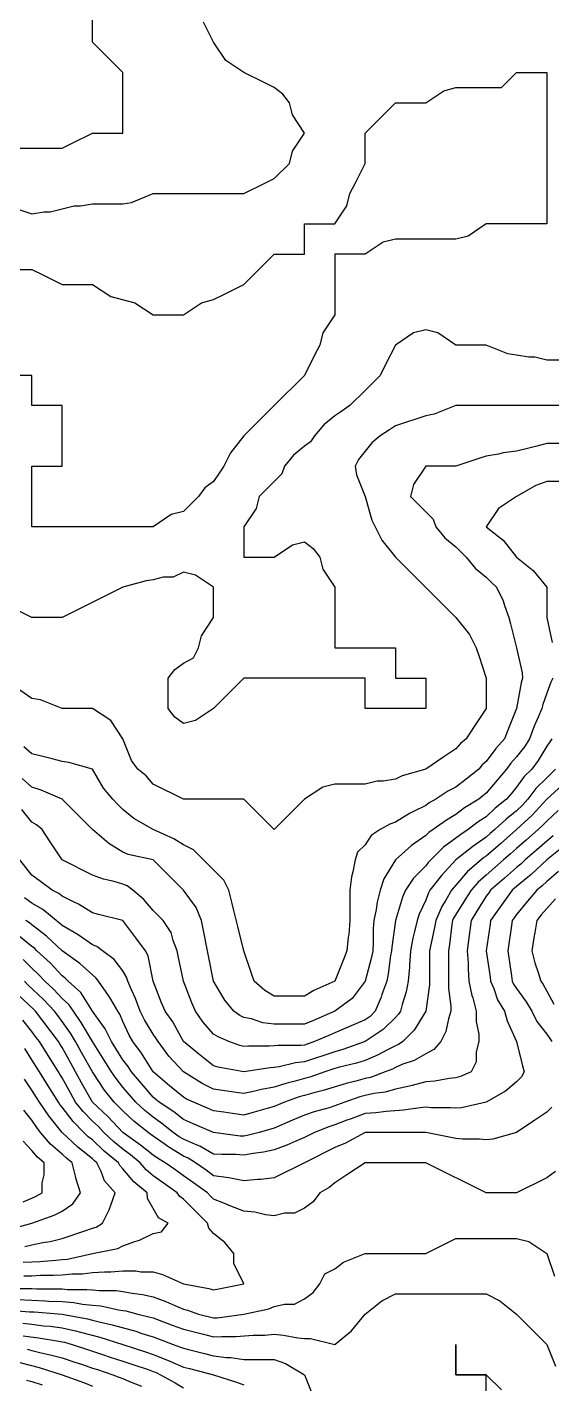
# Model space of a CAD drawing. Header units: inches. Extents: x 794995 to 811195, y 2485918 to 2508058.
# Drawn here: x 804710 to 805230, y 2499529 to 2500873 of the extents above; entities that cross this region are included whole.
import ezdxf

# ---------------------------------------------------------------- set-up
doc = ezdxf.new("R2010")
doc.units = ezdxf.units.IN
doc.header["$MEASUREMENT"] = 0
doc.layers.add('contour', color=7, linetype='Continuous')

msp = doc.modelspace()

# ---------------------------------------------------------------- linework, layer by layer
at = {"layer": 'contour'}
for points in [[(804555.2, 2500888.4), (804555.2, 2500858.4), (804557.7, 2500850.9), (804565.2, 2500828.4), (804595.2, 2500798.4), (804607.2, 2500780.4), (804625.2, 2500768.4), (804655.2, 2500768.4), (804675.2, 2500758.4), (804685.2, 2500753.4), (804745.2, 2500753.4), (804755.2, 2500758.4), (804775.2, 2500768.4), (804805.2, 2500768.4), (804805.2, 2500828.4), (804775.2, 2500858.4), (804775.2, 2500918.4)], [(804685.2, 2500698.4), (804715.2, 2500688.4), (804727.2, 2500690.4), (804733.2, 2500690.4), (804757.2, 2500696.4), (804763.2, 2500696.4), (804775.2, 2500698.4), (804805.2, 2500698.4), (804813.7, 2500699.8), (804835.2, 2500708.4), (804925.2, 2500708.4), (804945.2, 2500718.4), (804955.2, 2500723.4), (804970.2, 2500738.4), (804973.2, 2500750.4), (804985.2, 2500768.4), (804973.2, 2500786.4), (804970.2, 2500798.4), (804963.7, 2500806.9), (804955.2, 2500813.4), (804945.2, 2500818.4), (804925.2, 2500828.4), (804907.2, 2500840.4), (804895.2, 2500858.4), (804885.2, 2500878.4)], [(804685.2, 2500633.4), (804715.2, 2500633.4), (804725.2, 2500628.4), (804745.2, 2500618.4), (804775.2, 2500618.4), (804793.2, 2500606.4), (804817.2, 2500600.4), (804835.2, 2500588.4), (804865.2, 2500588.4), (804883.2, 2500600.4), (804895.2, 2500603.4), (804905.2, 2500608.4), (804925.2, 2500618.4), (804955.2, 2500648.4), (804985.2, 2500648.4), (804985.2, 2500678.4), (805015.2, 2500678.4), (805027.2, 2500696.4), (805030.2, 2500708.4), (805035.2, 2500718.4), (805045.2, 2500738.4), (805045.2, 2500768.4), (805075.2, 2500798.4), (805105.2, 2500798.4), (805123.2, 2500810.4), (805135.2, 2500813.4), (805165.2, 2500813.4), (805180.2, 2500813.4), (805195.2, 2500828.4), (805225.2, 2500828.4), (805225.2, 2500678.4), (805165.2, 2500678.4), (805147.2, 2500666.4), (805135.2, 2500663.4), (805075.2, 2500663.4), (805063.2, 2500660.4), (805045.2, 2500648.4), (805015.2, 2500648.4), (805015.2, 2500618.4), (805015.2, 2500588.4), (805003.2, 2500570.4), (805000.2, 2500558.4), (804995.2, 2500548.4), (804985.2, 2500528.4), (804955.2, 2500498.4), (804925.2, 2500468.4), (804911.8, 2500451.7), (804905.2, 2500438.4), (804901.2, 2500432.4), (804895.2, 2500423.4), (804886.6, 2500416.9), (804880.2, 2500408.4), (804865.2, 2500393.4), (804853.2, 2500390.4), (804835.2, 2500378.4), (804715.2, 2500378.4), (804715.2, 2500438.4), (804745.2, 2500438.4), (804745.2, 2500498.4), (804715.2, 2500498.4), (804715.2, 2500528.4), (804655.2, 2500528.4)], [(805255.2, 2500543.4), (805225.2, 2500543.4), (805213.2, 2500546.4), (805207.2, 2500546.4), (805195.2, 2500548.4), (805186.6, 2500549.8), (805165.2, 2500558.4), (805135.2, 2500558.4), (805117.2, 2500570.4), (805105.2, 2500573.4), (805093.2, 2500570.4), (805075.2, 2500558.4), (805065.2, 2500538.4), (805060.2, 2500528.4), (805045.2, 2500513.4), (805030.2, 2500498.4), (805021.2, 2500492.4), (805015.2, 2500488.4), (805004.2, 2500479.3), (804995.2, 2500468.4), (804991.2, 2500462.4), (804985.2, 2500458.4), (804974.2, 2500449.3), (804965.2, 2500438.4), (804962.7, 2500430.9), (804955.2, 2500423.4), (804940.2, 2500408.4), (804937.2, 2500396.4), (804925.2, 2500378.4), (804925.2, 2500348.4), (804955.2, 2500348.4), (804973.2, 2500360.4), (804985.2, 2500363.4), (804993.7, 2500356.9), (805000.2, 2500348.4), (805003.2, 2500336.4), (805015.2, 2500318.4), (805015.2, 2500258.4), (805075.2, 2500258.4), (805075.2, 2500228.4), (805105.2, 2500228.4), (805105.2, 2500198.4), (805045.2, 2500198.4), (805045.2, 2500228.4), (804925.2, 2500228.4), (804895.2, 2500198.4), (804877.2, 2500186.4), (804865.2, 2500183.4), (804856.6, 2500189.8), (804850.2, 2500198.4), (804850.2, 2500228.4), (804856.6, 2500236.9), (804865.2, 2500243.4), (804875.2, 2500248.4), (804880.2, 2500258.4), (804883.2, 2500270.4), (804895.2, 2500288.4), (804895.2, 2500318.4), (804877.2, 2500330.4), (804865.2, 2500333.4), (804855.2, 2500328.4), (804845.2, 2500328.4), (804835.2, 2500325.9), (804828.5, 2500325), (804805.2, 2500318.4), (804745.2, 2500288.4), (804715.2, 2500288.4), (804625.2, 2500333.4)], [(805345.2, 2500498.4), (805135.2, 2500498.4), (805113.7, 2500489.8), (805105.2, 2500488.4), (805075.2, 2500478.4), (805069.2, 2500474.4), (805060.2, 2500468.4), (805051.8, 2500461.7), (805045.2, 2500453.4), (805038.5, 2500445), (805035.2, 2500438.4), (805036.6, 2500429.8), (805045.2, 2500408.4), (805051.8, 2500385), (805055.2, 2500378.4), (805061.8, 2500365), (805075.2, 2500348.4), (805135.2, 2500288.4), (805148.5, 2500271.7), (805155.2, 2500258.4), (805157.7, 2500250.9), (805165.2, 2500228.4), (805165.2, 2500198.4), (805153.2, 2500180.4), (805145.2, 2500168.4), (805139.8, 2500163.7), (805135.2, 2500158.4), (805123.2, 2500150.4), (805105.2, 2500138.4), (805081.8, 2500131.7), (805075.2, 2500128.4), (805063.2, 2500126.4), (805057.2, 2500126.4), (805045.2, 2500123.4), (805015.2, 2500123.4), (805003.2, 2500120.4), (804985.2, 2500108.4), (804955.2, 2500078.4), (804925.2, 2500108.4), (804865.2, 2500108.4), (804835.2, 2500123.4), (804828.5, 2500131.7), (804820.2, 2500138.4), (804813.7, 2500146.9), (804805.2, 2500168.4), (804793.2, 2500186.4), (804775.2, 2500198.4), (804745.2, 2500198.4), (804723.7, 2500206.9), (804715.2, 2500208.4), (804703.2, 2500216.4)], [(805255.2, 2500460.9), (805225.2, 2500460.9), (805215.2, 2500458.4), (805207.2, 2500456.4), (805195.2, 2500453.4), (805181.8, 2500451.7), (805177.2, 2500450.4), (805165.2, 2500448.4), (805157.7, 2500445.9), (805135.2, 2500438.4), (805105.2, 2500438.4), (805093.2, 2500420.4), (805090.2, 2500408.4), (805112.7, 2500385.9), (805115.2, 2500378.4), (805124.2, 2500367.5), (805135.2, 2500358.4), (805140.2, 2500353.4), (805145.2, 2500348.4), (805154.2, 2500337.5), (805165.2, 2500328.4), (805170.2, 2500323.4), (805175.2, 2500318.4), (805181.8, 2500305), (805183.2, 2500300.4), (805187.7, 2500288.4), (805189.2, 2500282.4), (805195.2, 2500258.4), (805200.6, 2500233.8), (805201.2, 2500228.4), (805199.8, 2500223.7), (805195.2, 2500198.4), (805186.6, 2500176.9), (805183.2, 2500168.4), (805174.6, 2500158.9), (805165.2, 2500145.9), (805161.2, 2500142.4), (805157.7, 2500138.4), (805145.2, 2500128.4), (805135.2, 2500120.4), (805127.2, 2500116.4), (805115.2, 2500108.4), (805108.7, 2500104.8), (805105.2, 2500102.4), (805093.2, 2500096.4), (805089, 2500094.5), (805075.2, 2500085.9), (805069.7, 2500083.8), (805060.2, 2500078.4), (805051.2, 2500072.4), (805045.2, 2500063.4), (805037.7, 2500055.9), (805035.2, 2500048.4), (805033.2, 2500036.4), (805031.8, 2500031.7), (805030.2, 2500018.4), (805030.2, 2499988.4), (805029, 2499974.5), (805028.5, 2499971.7), (805027.2, 2499958.4), (805023.7, 2499949.8), (805015.2, 2499928.4), (804994.4, 2499919.1), (804985.2, 2499913.4), (804955.2, 2499913.4), (804945.9, 2499919.1), (804935.2, 2499928.4), (804932.7, 2499935.9), (804925.2, 2499958.4), (804919.2, 2499982.4), (804915.2, 2499998.4), (804913.2, 2500006.4), (804910.2, 2500018.4), (804905.2, 2500028.4), (804890.2, 2500043.4), (804885.2, 2500048.4), (804875.2, 2500058.4), (804865.2, 2500063.4), (804855.9, 2500069.1), (804835.2, 2500078.4), (804816.1, 2500089.3), (804805.2, 2500098.4), (804800.2, 2500103.4), (804795.2, 2500108.4), (804786.1, 2500119.3), (804775.2, 2500138.4), (804751.8, 2500145), (804745.2, 2500145.9), (804735.2, 2500148.4), (804727.2, 2500150.4), (804715.2, 2500153.4), (804707.2, 2500160.4)], [(805255.2, 2500423.4), (805225.2, 2500423.4), (805214.2, 2500419.3), (805195.2, 2500408.4), (805177.2, 2500396.4), (805165.2, 2500378.4), (805181.8, 2500365), (805195.2, 2500348.4), (805211.8, 2500335), (805225.2, 2500318.4), (805225.2, 2500288.4), (805230.6, 2500263.8)], [(805231.2, 2500228.4), (805229.2, 2500224.4), (805225.2, 2500213.4), (805221.2, 2500202.4), (805220.2, 2500198.4), (805216.6, 2500189.8), (805212.5, 2500181), (805208, 2500168.4), (805203, 2500160.5), (805195.2, 2500150.4), (805189.4, 2500144.1), (805185.2, 2500138.4), (805176.1, 2500127.5), (805165.2, 2500114.4), (805161.8, 2500111.7), (805157.7, 2500108.4), (805143.7, 2500099.8), (805135.2, 2500093.4), (805125.7, 2500087.8), (805112.7, 2500078.4), (805108.2, 2500075.4), (805105.2, 2500072.4), (805091, 2500062.5), (805075.2, 2500048.4), (805063.9, 2500029.6), (805060.2, 2500018.4), (805057.2, 2500006.4), (805056.1, 2499999.3), (805053.7, 2499988.4), (805053.2, 2499980.4), (805053.2, 2499966.4), (805052.7, 2499958.4), (805051.5, 2499952), (805045.2, 2499928.4), (805032.3, 2499911.2), (805015.2, 2499898.4), (804994.2, 2499889.4), (804985.2, 2499885.5), (804955.2, 2499885.5), (804943.9, 2499887.1), (804932.7, 2499890.9), (804925.2, 2499892.4), (804921.2, 2499894.4), (804915.2, 2499898.4), (804906.1, 2499909.3), (804895.2, 2499928.4), (804890.2, 2499953.4), (804889.2, 2499958.4), (804885.2, 2499978.4), (804883.2, 2499988.4), (804878, 2500001.2), (804865.2, 2500018.4), (804835.2, 2500048.4), (804810.6, 2500053.8), (804805.2, 2500055.9), (804791.3, 2500064.5), (804775.2, 2500078.4), (804745.2, 2500108.4), (804724.4, 2500117.6), (804715.2, 2500120.4), (804705.7, 2500128.9)], [(805230.2, 2500168.4), (805228, 2500165.5), (805225.2, 2500160.9), (805216.6, 2500146.9), (805210.2, 2500138.4), (805202.7, 2500130.9), (805195.2, 2500120.4), (805189.7, 2500113.8), (805185.2, 2500108.4), (805174, 2500099.5), (805165.2, 2500091.2), (805157.3, 2500086.2), (805147.2, 2500078.4), (805140, 2500073.6), (805135.2, 2500069.8), (805122.7, 2500060.9), (805110.2, 2500048.4), (805107.8, 2500045.8), (805105.2, 2500042.4), (805093.2, 2500030.4), (805085.2, 2500018.4), (805082.2, 2500011.3), (805075.2, 2499988.4), (805071.6, 2499961.9), (805071.4, 2499958.4), (805070.5, 2499953.7), (805068.1, 2499935.4), (805066.6, 2499928.4), (805061.8, 2499915), (805061, 2499912.5), (805055.2, 2499898.4), (805050.2, 2499893.4), (805045.2, 2499889.8), (805015.2, 2499876.9), (805009.2, 2499874.4), (804995.2, 2499868.4), (804985.2, 2499865), (804981.4, 2499864.6), (804958.9, 2499864.6), (804955.2, 2499864.1), (804950.5, 2499863.7), (804929.8, 2499863.7), (804925.2, 2499863.4), (804921.2, 2499864.4), (804910.2, 2499868.4), (804899.8, 2499873), (804895.2, 2499875.9), (804884.6, 2499887.8), (804877.2, 2499898.4), (804873.7, 2499906.9), (804865.2, 2499928.4), (804860.2, 2499953.4), (804859.2, 2499958.4), (804855.2, 2499968.4), (804853.2, 2499976.4), (804845.2, 2499988.4), (804840.2, 2499993.4), (804835.2, 2499998.4), (804825.9, 2500009.1), (804815.2, 2500018.4), (804809.4, 2500022.6), (804805.2, 2500024.4), (804796.6, 2500026.9), (804786.1, 2500029.3), (804775.2, 2500033.4), (804745.2, 2500048.4), (804733.2, 2500066.4), (804725.2, 2500078.4), (804719.8, 2500083), (804715.2, 2500085.9), (804705.2, 2500098.4)], [(805233.7, 2500138.4), (805229.6, 2500133.9), (805225.2, 2500129.8), (805214.4, 2500119.1), (805206.4, 2500108.4), (805201, 2500102.6), (805195.2, 2500097.1), (805184.8, 2500088.7), (805173.7, 2500078.4), (805169.2, 2500074.4), (805165.2, 2500070.9), (805151.8, 2500061.7), (805135.2, 2500048.4), (805120.8, 2500032.8), (805109.4, 2500018.4), (805107.9, 2500015.6), (805105.2, 2500008.4), (805098.8, 2499994.7), (805096.6, 2499988.4), (805094.2, 2499977.5), (805092.5, 2499971), (805090.2, 2499958.4), (805089.3, 2499944.2), (805089, 2499942.2), (805088, 2499928.4), (805085.7, 2499917.8), (805081.8, 2499905), (805080.2, 2499898.4), (805078.2, 2499895.4), (805075.2, 2499892.4), (805063.2, 2499880.4), (805045.2, 2499868.4), (805023, 2499860.5), (805015.2, 2499858.4), (804985.2, 2499848.4), (804976.2, 2499847.4), (804960.2, 2499843.4), (804955.2, 2499842.6), (804951.2, 2499842.4), (804925.2, 2499838.4), (804899.8, 2499843), (804895.2, 2499844.4), (804881.8, 2499855), (804865.2, 2499868.4), (804854.6, 2499887.8), (804847.2, 2499898.4), (804843.7, 2499906.9), (804835.2, 2499928.4), (804830.2, 2499953.4), (804827.7, 2499958.4), (804818, 2499971.2), (804805.2, 2499988.4), (804781.2, 2499994.4), (804775.2, 2499995.9), (804761.3, 2500004.5), (804757.2, 2500006.4), (804745.2, 2500012.4), (804741.8, 2500015), (804735.2, 2500018.4), (804723.7, 2500026.9), (804715.2, 2500033.4), (804703.2, 2500048.4)], [(805240.8, 2500122.8), (805225.2, 2500108.4), (805210.7, 2500092.8), (805195.2, 2500078.4), (805179.2, 2500064.4), (805165.2, 2500052.1), (805162.9, 2500050.6), (805160.2, 2500048.4), (805146.7, 2500036.8), (805135.2, 2500023.4), (805132.8, 2500020.8), (805130.9, 2500018.4), (805125.2, 2500008.4), (805121.3, 2500002.2), (805115.2, 2499988.4), (805113.7, 2499979.8), (805109.8, 2499963), (805108.9, 2499958.4), (805108.9, 2499924.6), (805105.2, 2499898.4), (805093.9, 2499879.6), (805082.7, 2499868.4), (805078.2, 2499865.4), (805075.2, 2499864.1), (805066.6, 2499859.8), (805058.2, 2499855.3), (805045.2, 2499849.6), (805036.6, 2499846.9), (805019.8, 2499843), (805015.2, 2499841.7), (805005.2, 2499838.4), (804990.4, 2499833.1), (804985.2, 2499831.7), (804975.9, 2499829.1), (804966.6, 2499826.9), (804955.2, 2499823.4), (804942.5, 2499821), (804936.1, 2499819.3), (804925.2, 2499816.9), (804915.2, 2499818.4), (804906.4, 2499819.6), (804895.2, 2499821.2), (804883.7, 2499826.9), (804865.2, 2499838.4), (804850.9, 2499854.1), (804840.2, 2499868.4), (804838.3, 2499871.5), (804835.2, 2499875.9), (804826.6, 2499889.8), (804822.3, 2499898.4), (804817.8, 2499911), (804813.7, 2499919.8), (804810.2, 2499928.4), (804808.9, 2499932.1), (804805.2, 2499938.4), (804796.6, 2499949.8), (804785.2, 2499958.4), (804779.4, 2499962.6), (804775.2, 2499964.4), (804761, 2499974.2), (804757.2, 2499976.4), (804745.2, 2499983.4), (804742.5, 2499985.8), (804739.2, 2499988.4), (804726.1, 2499999.3), (804715.2, 2500005.5), (804707.7, 2500010.9)], [(805236.3, 2500097.3), (805225.2, 2500086.9), (805221, 2500082.5), (805216.6, 2500078.4), (805205.2, 2500068.4), (805195.2, 2500059.6), (805189.2, 2500054.4), (805182.3, 2500048.4), (805165.2, 2500033.4), (805157.2, 2500026.4), (805150.2, 2500018.4), (805144.4, 2500009.1), (805135.2, 2499994.4), (805132.9, 2499990.7), (805131.8, 2499988.4), (805131.2, 2499984.4), (805128.8, 2499964.7), (805127.7, 2499958.4), (805127.7, 2499920.9), (805130.2, 2499903.4), (805130.2, 2499898.4), (805127.7, 2499890.9), (805125.2, 2499878.4), (805120.2, 2499868.4), (805113.2, 2499860.4), (805105.2, 2499856.4), (805093.9, 2499849.6), (805082.7, 2499845.9), (805075.2, 2499842.6), (805072.3, 2499841.2), (805065.2, 2499838.4), (805050.6, 2499832.9), (805045.2, 2499831.7), (805035.9, 2499829.1), (805026.6, 2499826.9), (805003.7, 2499819.8), (804994.4, 2499817.6), (804985.2, 2499815), (804979.9, 2499813.6), (804965.2, 2499808.4), (804955.2, 2499804.1), (804949.2, 2499802.4), (804935.2, 2499798.4), (804925.2, 2499795.5), (804913.9, 2499797.1), (804905.2, 2499798.4), (804895.2, 2499799.8), (804889.2, 2499802.4), (804875.2, 2499808.4), (804868.3, 2499811.5), (804865.2, 2499813.4), (804851.5, 2499824.7), (804835.2, 2499838.4), (804823.7, 2499856.9), (804815.2, 2499868.4), (804811.5, 2499874.7), (804805.2, 2499888.4), (804802.2, 2499895.4), (804800.2, 2499898.4), (804793.2, 2499910.4), (804791, 2499914.2), (804781.2, 2499928.4), (804778.5, 2499931.7), (804775.2, 2499934.4), (804762.5, 2499945.7), (804745.2, 2499958.4), (804729.6, 2499972.8), (804715.2, 2499984.1), (804712.8, 2499986), (804709.2, 2499988.4)], [(805231.4, 2500072.2), (805225.2, 2500067.1), (805215.2, 2500058.4), (805203.7, 2500048.4), (805199.3, 2500044.2), (805195.2, 2500040.9), (805183.2, 2500030.4), (805169.4, 2500018.4), (805167.7, 2500015.9), (805165.2, 2500012.4), (805155.9, 2499997.6), (805150.2, 2499988.4), (805148, 2499971.2), (805146.4, 2499958.4), (805147.2, 2499946.4), (805147.2, 2499940.4), (805148, 2499928.4), (805151, 2499914.2), (805151.8, 2499911.7), (805155.2, 2499898.4), (805155.2, 2499888.4), (805157.7, 2499875.9), (805157.7, 2499868.4), (805155.2, 2499858.4), (805155.2, 2499848.4), (805150.2, 2499838.4), (805139.8, 2499833.7), (805135.2, 2499832.4), (805128.5, 2499831.7), (805114.4, 2499829.1), (805105.2, 2499828.4), (805091.8, 2499825), (805089.3, 2499824.2), (805075.2, 2499821.2), (805065.2, 2499818.4), (805053.7, 2499816.9), (805045.2, 2499815), (805039.9, 2499813.6), (805025.2, 2499808.4), (805017.9, 2499805.6), (805015.2, 2499804.6), (805009.7, 2499802.9), (804994.6, 2499798.9), (804985.2, 2499795.5), (804973.2, 2499790.4), (804955.2, 2499782.6), (804940.2, 2499778.4), (804928.3, 2499775.2), (804925.2, 2499774.6), (804921.6, 2499774.8), (804895.2, 2499778.4), (804874.2, 2499787.4), (804865.2, 2499791.2), (804855.6, 2499798.8), (804841.2, 2499808.4), (804837.9, 2499811.1), (804835.2, 2499813.4), (804823.6, 2499826.8), (804813.7, 2499838.4), (804810.4, 2499843.6), (804805.2, 2499850.4), (804798.2, 2499861.4), (804793.9, 2499868.4), (804787.7, 2499880.9), (804775.2, 2499898.4), (804763.7, 2499916.9), (804751.2, 2499928.4), (804748, 2499931.2), (804745.2, 2499933.4), (804733.2, 2499946.4), (804720.2, 2499958.4), (804717.6, 2499960.8), (804715.2, 2499962.6), (804700.8, 2499974)], [(805241.8, 2500061.7), (805225.2, 2500048.4), (805209.6, 2500033.9), (805195.2, 2500022.1), (805193.2, 2500020.4), (805190.9, 2500018.4), (805169.4, 2499988.4), (805168.9, 2499984.6), (805165.2, 2499958.4), (805168.9, 2499932.1), (805169.4, 2499928.4), (805172.7, 2499920.9), (805176.4, 2499909.6), (805183.2, 2499898.4), (805185.9, 2499889.1), (805195.2, 2499868.4), (805201.2, 2499844.4), (805202.7, 2499838.4), (805200.2, 2499833.4), (805195.2, 2499828.4), (805184.2, 2499819.3), (805165.2, 2499808.4), (805140.6, 2499802.9), (805135.2, 2499802.4), (805129.7, 2499802.9), (805110.6, 2499802.9), (805105.2, 2499803.4), (805099.7, 2499802.9), (805083.2, 2499800.4), (805065.9, 2499799.1), (805055.7, 2499797.8), (805045.2, 2499797.1), (805031.5, 2499792), (805027.2, 2499790.4), (805015.2, 2499785.9), (805009.4, 2499784.1), (804995.2, 2499778.4), (804985.2, 2499773.4), (804976.6, 2499769.8), (804967.8, 2499765.7), (804955.2, 2499761.2), (804944.6, 2499758.9), (804934.4, 2499757.6), (804925.2, 2499755.9), (804917.2, 2499756.4), (804903.2, 2499756.4), (804895.2, 2499756.9), (804881.5, 2499764.7), (804877.2, 2499766.4), (804865.2, 2499771.7), (804861, 2499774.2), (804855.2, 2499778.4), (804844, 2499787.3), (804835.2, 2499793.4), (804826.9, 2499800.1), (804818, 2499808.4), (804805.2, 2499823.4), (804798.5, 2499831.7), (804793.9, 2499838.4), (804786.7, 2499849.9), (804775.2, 2499868.4), (804764, 2499887.3), (804756.4, 2499898.4), (804751.8, 2499905), (804745.2, 2499911.2), (804736.9, 2499920.1), (804728, 2499928.4), (804721.8, 2499935), (804715.2, 2499941.2), (804706.6, 2499949.8)], [(805236.7, 2500036.8), (805225.2, 2500026.9), (805220.7, 2500022.8), (805215.2, 2500018.4), (805206.1, 2500007.5), (805195.2, 2499994.4), (805192.7, 2499990.9), (805190.9, 2499988.4), (805190.2, 2499983.4), (805186.6, 2499958.4), (805190.2, 2499933.4), (805190.9, 2499928.4), (805192.2, 2499925.4), (805195.2, 2499920.9), (805204.6, 2499907.8), (805210.2, 2499898.4), (805215.2, 2499888.4), (805225.2, 2499875.9), (805228.3, 2499871.5), (805230.2, 2499868.4)], [(805233.7, 2500009.8), (805225.2, 2500000.4), (805219.7, 2499993.8), (805215.2, 2499988.4), (805213.2, 2499976.4), (805212.3, 2499971.2), (805210.2, 2499958.4), (805213.2, 2499946.4), (805216.6, 2499936.9), (805219.2, 2499928.4), (805221.6, 2499924.8), (805225.2, 2499918.4), (805232.2, 2499905.4)], [(805230.2, 2499803.4), (805225.2, 2499798.4), (805213.2, 2499790.4), (805195.2, 2499778.4), (805171.8, 2499771.7), (805165.2, 2499770.9), (805158.5, 2499771.7), (805141.8, 2499771.7), (805135.2, 2499772.4), (805130.2, 2499773.4), (805105.2, 2499778.4), (805045.2, 2499778.4), (805025.7, 2499767.8), (805015.2, 2499763.4), (804985.2, 2499748.4), (804955.2, 2499733.4), (804941.8, 2499731.7), (804938.5, 2499731.7), (804925.2, 2499730.4), (804910.2, 2499733.4), (804895.2, 2499735.5), (804887.7, 2499740.9), (804877.2, 2499748.4), (804869.8, 2499753), (804865.2, 2499755), (804850.7, 2499763.9), (804847.2, 2499766.4), (804835.2, 2499774.6), (804833.1, 2499776.3), (804830.2, 2499778.4), (804816.3, 2499789.5), (804805.2, 2499799.8), (804801, 2499804.2), (804796.6, 2499808.4), (804787.2, 2499820.4), (804775.2, 2499838.4), (804764.4, 2499857.6), (804758.5, 2499868.4), (804753.4, 2499876.6), (804745.2, 2499888.4), (804740.9, 2499894.1), (804737.7, 2499898.4), (804726.8, 2499910), (804711.3, 2499924.5), (804707.7, 2499928.4)], [(805233.7, 2499739.8), (805225.2, 2499733.4), (805195.2, 2499718.4), (805165.2, 2499718.4), (805105.2, 2499748.4), (805045.2, 2499748.4), (805027.2, 2499736.4), (805015.2, 2499728.4), (805009.7, 2499723.8), (805000.2, 2499718.4), (804993.7, 2499709.8), (804985.2, 2499703.4), (804975.2, 2499698.4), (804965.2, 2499698.4), (804955.2, 2499695.9), (804946.6, 2499696.9), (804936.1, 2499699.3), (804925.2, 2499700.4), (804912.3, 2499705.5), (804905.2, 2499708.4), (804895.2, 2499712.4), (804892.2, 2499715.4), (804889.2, 2499718.4), (804875.2, 2499728.4), (804865.2, 2499735.5), (804857.7, 2499740.9), (804847.2, 2499748.4), (804839.6, 2499752.8), (804835.2, 2499755.9), (804822.7, 2499765.9), (804805.2, 2499778.4), (804790.7, 2499793.9), (804775.2, 2499808.4), (804764.4, 2499827.6), (804758.5, 2499838.4), (804753.7, 2499846.9), (804745.2, 2499862.4), (804742.9, 2499866.1), (804741.4, 2499868.4), (804718.9, 2499898.4), (804717.1, 2499900.3), (804701.6, 2499914.8)], [(804707.3, 2499636.2), (804715.2, 2499636.5), (804723.7, 2499636.9), (804736.6, 2499636.9), (804745.2, 2499637.4), (804755.2, 2499638.4), (804765.2, 2499638.4), (804775.2, 2499639.6), (804787.2, 2499640.4), (804793.2, 2499640.4), (804805.2, 2499641.2), (804818, 2499641.2), (804823.2, 2499640.4), (804835.2, 2499640.4), (804844.4, 2499637.6), (804865.2, 2499628.4), (804890.5, 2499623.7), (804895.2, 2499622.4), (804900.2, 2499623.4), (804925.2, 2499628.4), (804915.2, 2499648.4), (804915.2, 2499658.4), (804906.1, 2499669.3), (804895.2, 2499678.4), (804890.5, 2499683.7), (804889.2, 2499688.4), (804877.2, 2499700.4), (804865.2, 2499712.4), (804861.6, 2499714.8), (804859.2, 2499718.4), (804845.2, 2499728.4), (804835.2, 2499735.5), (804828.2, 2499741.4), (804822.3, 2499748.4), (804812.9, 2499756.1), (804805.2, 2499761.7), (804796.1, 2499769.3), (804786.4, 2499778.4), (804781, 2499784.2), (804775.2, 2499789.6), (804765.8, 2499799), (804758.5, 2499808.4), (804753.7, 2499816.9), (804745.2, 2499832.4), (804742.9, 2499836.1), (804741.4, 2499838.4), (804735.2, 2499848.4), (804731.3, 2499854.5), (804722.7, 2499868.4), (804719.4, 2499872.6), (804715.2, 2499878.4), (804706.3, 2499889.5)], [(804706.6, 2499649.8), (804715.2, 2499650.2), (804723, 2499650.5), (804738.8, 2499652), (804745.2, 2499652.4), (804750.6, 2499652.9), (804775.2, 2499658.4), (804800.2, 2499663.4), (804805.2, 2499665.9), (804817.2, 2499670.4), (804821.8, 2499671.7), (804835.2, 2499678.4), (804843.7, 2499679.8), (804850.2, 2499688.4), (804840.6, 2499693.8), (804829.7, 2499712.9), (804829.2, 2499718.4), (804816.1, 2499729.3), (804805.2, 2499742.4), (804802.3, 2499745.5), (804800.9, 2499748.4), (804786.8, 2499760), (804775.2, 2499770.9), (804771, 2499774.2), (804766.6, 2499778.4), (804755.9, 2499789.1), (804745.2, 2499803.4), (804742.9, 2499806.1), (804741.4, 2499808.4), (804735.2, 2499818.4), (804731.3, 2499824.5), (804722.7, 2499838.4), (804719.8, 2499843), (804715.2, 2499850.4), (804708.2, 2499861.4)], [(804708.1, 2499665.4), (804715.2, 2499666.9), (804726.1, 2499669.3), (804733.2, 2499670.4), (804745.2, 2499673.4), (804767.7, 2499680.9), (804775.2, 2499683.4), (804778.9, 2499684.6), (804785.2, 2499688.4), (804791.8, 2499701.7), (804793.2, 2499706.4), (804797.7, 2499718.4), (804787.2, 2499730.4), (804783.7, 2499739.8), (804779.4, 2499748.4), (804777.1, 2499750.3), (804775.2, 2499752.1), (804760.7, 2499763.9), (804745.2, 2499778.4), (804731.8, 2499795), (804722.7, 2499808.4), (804719.8, 2499813), (804715.2, 2499820.4), (804708, 2499831.2)], [(804691.5, 2499682), (804715.2, 2499688.4), (804737.2, 2499696.4), (804745.2, 2499700.4), (804755.7, 2499707.8), (804763.2, 2499718.4), (804759, 2499732.2), (804758.5, 2499735), (804755.2, 2499748.4), (804749.6, 2499752.8), (804745.2, 2499756.9), (804733.6, 2499766.8), (804723.7, 2499778.4), (804720, 2499783.2), (804715.2, 2499790.4), (804707.3, 2499800.5)], [(804706.6, 2499709.8), (804715.2, 2499713.4), (804718.7, 2499714.8), (804725.2, 2499718.4), (804725.2, 2499728.4), (804727.2, 2499736.4), (804727.2, 2499748.4), (804720.6, 2499753.8), (804715.2, 2499760.4), (804706.6, 2499769.8)], [(804689.6, 2499623.9), (804710.7, 2499623.9), (804715.2, 2499623.7), (804720, 2499623.6), (804740.4, 2499623.6), (804745.2, 2499623.4), (804750.6, 2499622.9), (804769.7, 2499622.9), (804775.2, 2499622.4), (804781.8, 2499621.7), (804798.5, 2499621.7), (804805.2, 2499620.9), (804814.4, 2499619.1), (804824.6, 2499617.8), (804835.2, 2499615.5), (804847.8, 2499611), (804856.6, 2499606.9), (804865.2, 2499603.4), (804869.2, 2499602.4), (804880.2, 2499598.4), (804895.2, 2499594.6), (804898.7, 2499594.8), (804925.2, 2499598.4), (804949.7, 2499603.8), (804955.2, 2499605.9), (804965.2, 2499608.4), (804975.2, 2499608.4), (804985.2, 2499613.4), (804993.7, 2499619.8), (805000.2, 2499628.4), (805005.2, 2499638.4), (805015.2, 2499643.4), (805023.7, 2499649.8), (805045.2, 2499658.4), (805105.2, 2499658.4), (805135.2, 2499673.4), (805195.2, 2499673.4), (805207.2, 2499670.4), (805225.2, 2499658.4), (805232.7, 2499635.9)], [(804700.8, 2499612.8), (804715.2, 2499612.2), (804728.5, 2499611.7), (804732.1, 2499611.4), (804745.2, 2499610.9), (804756.7, 2499609.9), (804765.2, 2499608.4), (804775.2, 2499607.4), (804783.3, 2499606.5), (804800.9, 2499602.6), (804805.2, 2499602.1), (804808.3, 2499601.5), (804820.2, 2499598.4), (804832.3, 2499595.5), (804835.2, 2499594.6), (804841.2, 2499592.4), (804854.2, 2499587.5), (804865.2, 2499583.4), (804877.2, 2499580.4), (804885.2, 2499578.4), (804895.2, 2499575.9), (804903.2, 2499576.4), (804917.2, 2499576.4), (804934.4, 2499577.6), (804945.9, 2499577.6), (804955.2, 2499578.4), (804964.4, 2499577.6), (804978.5, 2499575), (804985.2, 2499574.4), (804991.2, 2499574.4), (805015.2, 2499568.4), (805031.8, 2499581.7), (805045.2, 2499598.4), (805061.8, 2499611.7), (805075.2, 2499618.4), (805165.2, 2499618.4), (805178.5, 2499611.7), (805195.2, 2499598.4), (805225.2, 2499568.4), (805233.7, 2499546.9)], [(804689.3, 2499602.5), (804712.8, 2499600.8), (804715.2, 2499600.7), (804717.4, 2499600.6), (804745.2, 2499598.4), (804770.4, 2499593.6), (804775.2, 2499592.4), (804783.2, 2499590.4), (804794.7, 2499587.9), (804818.2, 2499581.4), (804824.2, 2499579.3), (804835.2, 2499575.9), (804840.6, 2499573.8), (804855.2, 2499568.4), (804862.5, 2499565.8), (804865.2, 2499564.6), (804870.2, 2499563.4), (804886.2, 2499559.4), (804895.2, 2499557.1), (804908, 2499555.5), (804912.3, 2499555.5), (804925.2, 2499553.4), (804955.2, 2499553.4), (804966.4, 2499549.6), (804985.2, 2499538.4), (804993.7, 2499516.9)], [(804706.3, 2499589.5), (804715.2, 2499588.4), (804726.6, 2499586.9), (804733.2, 2499586.4), (804745.2, 2499584.7), (804758.5, 2499581.7), (804763.2, 2499580.4), (804782.4, 2499575.6), (804805.2, 2499568.4), (804827.7, 2499560.9), (804835.2, 2499558.4), (804849.6, 2499552.8), (804851.8, 2499551.7), (804865.2, 2499545.9), (804871.2, 2499544.4), (804895.2, 2499538.4), (804917.7, 2499530.9), (804925.2, 2499528.4)], [(804706.6, 2499576.9), (804721.8, 2499575), (804742, 2499571.5), (804745.2, 2499571.1), (804747.4, 2499570.6), (804755.2, 2499568.4), (804770.2, 2499563.4), (804775.2, 2499561.7), (804785.2, 2499558.4), (804792.7, 2499555.9), (804805.2, 2499551.7), (804815.2, 2499548.4), (804830.2, 2499543.4), (804835.2, 2499541.7), (804837.6, 2499540.8), (804842.7, 2499538.4), (804857, 2499530.2), (804865.2, 2499525.5)], [(805165.2, 2499478.4), (805165.2, 2499538.4), (805135.2, 2499538.4), (805135.2, 2499568.4), (805135.2, 2499538.4), (805165.2, 2499538.4), (805180.2, 2499523.4)], [(804710.4, 2499563.6), (804715.2, 2499562.4), (804723.2, 2499560.4), (804734.7, 2499557.9), (804745.2, 2499555), (804757.7, 2499550.9), (804765.2, 2499548.4), (804775.2, 2499545), (804780.2, 2499543.4), (804795.2, 2499538.4), (804802.4, 2499535.6), (804805.2, 2499534.6), (804811.8, 2499531.7), (804823.7, 2499526.9)], [(804703.2, 2499550.4), (804722.4, 2499545.6), (804745.2, 2499538.4), (804767.3, 2499530.5), (804775.2, 2499527.1)], [(804709.9, 2499533.1), (804715.2, 2499531.7), (804725.2, 2499528.4)]]:
    msp.add_lwpolyline(points, dxfattribs=at)

doc.saveas('drawing.dxf')
